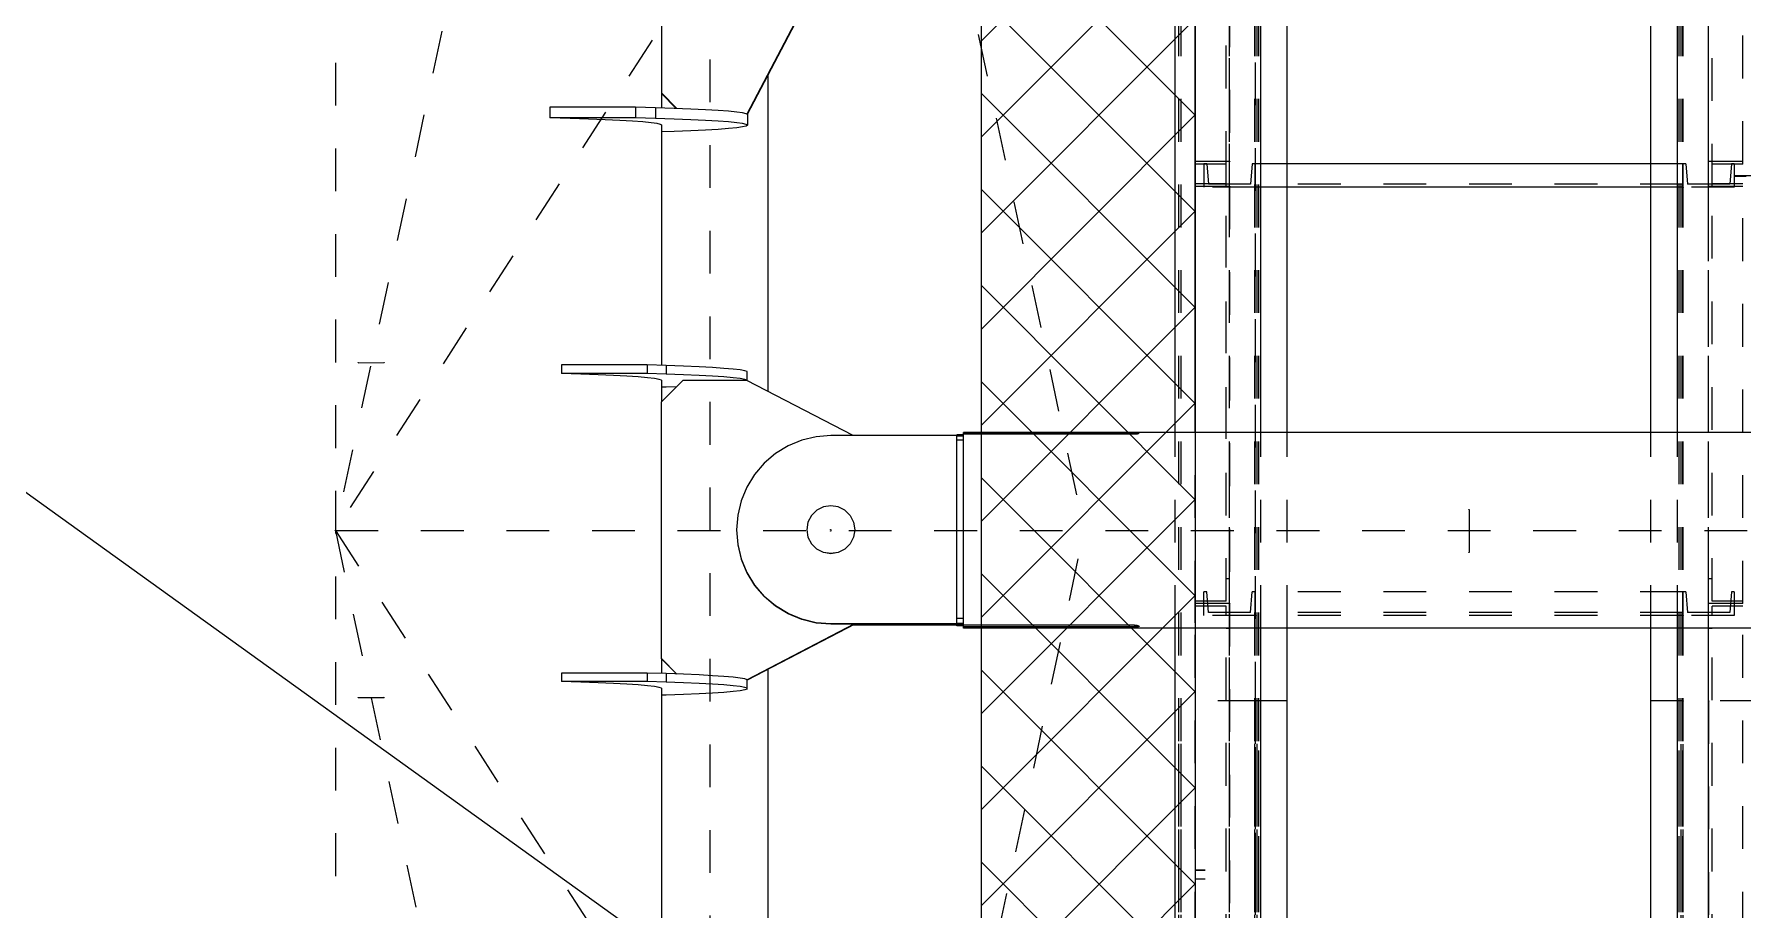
# Model space of a CAD drawing. Header units: millimetres. Extents: x 149919 to 150445, y 136651 to 136866.
# Drawn here: x 150259.509 to 150263.503, y 136765.889 to 136767.934 of the extents above; entities that cross this region are included whole.
import ezdxf

# ---------------------------------------------------------------- set-up
doc = ezdxf.new("R2010")
doc.units = ezdxf.units.MM
doc.header["$LTSCALE"] = 0.25
for name, pattern in [('CENTER', [50.800000000000004, 31.75, -6.35, 6.35, -6.35]), ('XKITLINE00', [0]), ('XKITLINE02', [4, 2, -2]), ('XKITLINE03', [6, 3, -1, 1, -1])]:
    doc.linetypes.add(name, pattern=pattern)
doc.styles.add('ROMANS', font='romans.shx')
doc.dimstyles.new('MD300', dxfattribs={"dimtxt": 2.5, "dimasz": 2.5, "dimexe": 1, "dimexo": 1, "dimgap": 0.5, "dimtad": 1, "dimdec": 1, "dimlfac": 50, "dimrnd": 0.5, "dimdsep": 46, "dimtxsty": 'ROMANS', "dimcen": 1, "dimclrd": 146, "dimclre": 146, "dimclrt": 30, "dimadec": 1, "dimazin": 2, "dimtfac": 1, "dimtdec": 1, "dimtmove": 0, "dimatfit": 1, "dimfxl": 1, "dimtolj": 1, "dimtzin": 0, "dimlwd": -1, "dimlwe": -1, "dimarcsym": 0})

# ---------------------------------------------------------------- blocks, each defined once
blk = doc.blocks.new('çatıı')
h = blk.add_hatch()
h.set_pattern_fill('ANSI37', color=1, scale=5, style=0)
h.set_pattern_definition([(45, (-68930.31457685777, -4107.689843781824), (-11.22532015133644, 11.22532015133644), []), (135, (-68930.31457685777, -4107.689843781824), (-11.22532015133644, -11.22532015133644), [])])
h.paths.add_polyline_path([(11991.00721318488, 11270.27473873128), (12041.00721318489, 11270.27473873128), (12041.00721318488, 11870.27473873128), (11991.00721318489, 11870.27473873128)])
at = {"color": 8, "linetype": 'CENTER'}
for p, q in [((11839.99536492348, 12689.51414908344), (11839.99536492348, 11020.27483408809)), ((11839.99536492692, 12460.27480711583), (12013.5500064318, 11647.04724218793)), ((12369.99528379583, 12460.274807103), (11839.99544701167, 11640.27495459179)), ((11927.49535686976, 12050.27479344741), (11839.99541697672, 11640.27487437828)), ((11927.49535686976, 12050.27479344741), (11927.49535686935, 11230.27490089062)), ((11845.36806819181, 11679.44455197145), (11851.34452539183, 11679.45862317144)), ((12104.9953467596, 11645.12992822379), (12104.9953467596, 11635.13004522376)), ((11839.99536493921, 11640.27487438228), (11927.49526887888, 11230.27493355655)), ((11839.99544701218, 11640.27495459156), (12369.99522792056, 10820.27491399605)), ((11839.99558653185, 11640.27486712662), (12369.99533115869, 11640.27486712746)), ((11955.79536476002, 11640.41067083326), (11955.79536476002, 11640.13906343328)), ((12013.58164752064, 11633.6505764627), (11839.99544999994, 10820.27488438605)), ((11845.34263021832, 11601.21005873425), (11851.31908741825, 11601.22412933425))]:
    blk.add_line(p, q, dxfattribs=at)
at = {"color": 116, "linetype": 'XKITLINE02', "true_color": 0x136734}
for p, q in [((12037.15634411009, 11231.0560854446), (12037.15568924713, 12049.63442754406)), ((12037.68834410975, 11231.05608587019), (12037.68768924737, 12049.63442796969)), ((12054.92434410943, 11231.056099659), (12054.92368924705, 12049.63444175848)), ((12055.00417438144, 11231.05635753906), (12055.00491107098, 12049.60122698691)), ((12055.45634410967, 11231.05610008459), (12055.45568924729, 12049.63444218409)), ((12055.85417438048, 11231.05635677406), (12055.85491107119, 12049.6012262219)), ((12154.13655528432, 11231.05587029393), (12154.13581859361, 12049.60098582011)), ((12154.53608517168, 11231.05602237009), (12154.53543030814, 12049.63452185339)), ((12154.98655528453, 11231.05587105893), (12154.98581859382, 12049.6009865851)), ((12155.06808517192, 11231.05602279571), (12155.06743030838, 12049.63452227898)), ((12041.00548911648, 11725.85074672216), (12041.00557425158, 11823.16998126924)), ((12048.20548725413, 11723.52201286704), (12048.20557378622, 11822.58752659018)), ((12049.00548492308, 11720.60870205948), (12049.00557425263, 11823.16997458629)), ((12160.98524221376, 11720.60870408117), (12160.98515288421, 11823.16997660803)), ((12161.78524221393, 11720.60870474947), (12161.78515335062, 11822.5875286119)), ((12168.98523801978, 11725.85074874387), (12168.9851528841, 11823.16998329094)), ((12049.00548958202, 11726.43318870365), (12041.00548958214, 11726.43319538658)), ((12048.20545028878, 11661.66862844543), (12048.20550637419, 11726.42433665811)), ((12048.20548492292, 11720.60870272777), (12048.20549002074, 11726.43318937195)), ((12049.00550637493, 11726.42433599085), (12048.20550637419, 11726.42433665811)), ((12049.00542125379, 11628.78380090588), (12049.00550637493, 11726.42433599085)), ((12160.98531003034, 11623.16997589442), (12160.9852204179, 11726.42433360962)), ((12161.78522041749, 11726.42433427686), (12160.9852204179, 11726.42433360962)), ((12168.98523755412, 11726.43319740828), (12160.98523755366, 11726.43319072537)), ((12161.78530956543, 11623.75044189601), (12161.78522041749, 11726.42433427686)), ((12048.20548911678, 11725.85074070752), (12041.00548911648, 11725.85074672216)), ((12043.68612966541, 11725.91988464305), (12043.00608486502, 11725.91988464305)), ((12043.00608486502, 11725.91988464305), (12043.00608486502, 11720.41988464304)), ((12043.00612966513, 11725.91988464305), (12043.00612966513, 11720.41988464304)), ((12043.6860848653, 11725.91988464305), (12044.0700848655, 11721.11988464302)), ((12043.68612966541, 11725.91988464305), (12044.07012966502, 11721.11988464302)), ((12054.32608486485, 11725.91988464305), (12053.94208486466, 11721.11988464302)), ((12054.32612966496, 11725.91988464305), (12053.94212966476, 11721.11988464302)), ((12055.00612966466, 11725.91988464305), (12054.32608486485, 11725.91988464305)), ((12055.00608486513, 11725.91988464305), (12055.00608486513, 11720.41988464304)), ((12055.00612966466, 11725.91988464305), (12055.00612966466, 11720.41988464304)), ((12062.50461975794, 11725.91989064286), (12055.00627996906, 11725.91988464421)), ((12055.00628436898, 11720.4198846442), (12055.00627996906, 11725.91988464421)), ((12154.98609019717, 11725.91996462805), (12147.48610990628, 11725.91995862808)), ((12154.98609459767, 11720.41996462806), (12154.98609019717, 11725.91996462805)), ((12154.98610034626, 11725.91997463256), (12154.98610034626, 11720.41997463255)), ((12155.66614514607, 11725.91997463256), (12154.98610034626, 11725.91997463256)), ((12154.98614514637, 11725.91997463256), (12154.98614514637, 11720.41997463255)), ((12155.66610034538, 11725.91997463256), (12156.05010034615, 11721.11997463259)), ((12155.66614514607, 11725.91997463256), (12156.05014514626, 11721.11997463259)), ((12168.98523801978, 11725.85074874387), (12161.78523802006, 11725.85074272924)), ((12166.30610034609, 11725.91997463256), (12165.9221003459, 11721.11997463259)), ((12166.30614514562, 11725.91997463256), (12165.922145146, 11721.11997463259)), ((12166.9861451459, 11725.91997463256), (12166.30610034609, 11725.91997463256)), ((12166.98610034579, 11725.91997463256), (12166.98610034579, 11720.41997463255)), ((12166.9861451459, 11725.91997463256), (12166.9861451459, 11720.41997463255)), ((12041.00541676261, 11623.16998494813), (12041.00550219516, 11721.2001546542)), ((12048.20550219546, 11721.20014864901), (12041.00550219516, 11721.2001546542)), ((12049.00550173112, 11720.61968264742), (12041.00550173124, 11720.61968931987)), ((12055.00612966466, 11720.41988464304), (12043.00608486502, 11720.41988464304)), ((12053.94212966476, 11721.11988464302), (12044.0700848655, 11721.11988464302)), ((12048.20541722683, 11623.75044427727), (12048.20550130372, 11720.60870272775)), ((12049.00548492308, 11720.60870205948), (12048.20548492292, 11720.60870272777)), ((12154.98609403829, 11721.11996462805), (12055.00628380902, 11721.11988464418)), ((12062.50461480854, 11720.41989064285), (12055.00628436898, 11720.4198846442)), ((12154.98609459767, 11720.41996462806), (12147.48611485685, 11720.41995862807)), ((12166.9861451459, 11720.41997463255), (12154.98610034626, 11720.41997463255)), ((12165.922145146, 11721.11997463259), (12156.05010034615, 11721.11997463259)), ((12168.98522506159, 11720.61968693861), (12160.98522506171, 11720.61968026616)), ((12161.78524221393, 11720.60870474947), (12160.98524221376, 11720.60870408117)), ((12168.98522459768, 11721.20015227294), (12161.78522459738, 11721.20014626775)), ((12168.98531003023, 11623.16998256691), (12168.98522459768, 11721.20015227294)), ((12036.30603500566, 11617.43529172858), (12036.30599846347, 11663.11447639774)), ((12056.30603500624, 11617.43529172858), (12056.30599846289, 11663.11447639774)), ((12062.50452212157, 11617.43529172858), (12062.50456323364, 11663.11447639774)), ((12147.48620754323, 11617.43529172858), (12147.48616643116, 11663.11447639774)), ((12153.68577606784, 11617.43529172858), (12153.68573952449, 11663.11447639774)), ((12041.00545028847, 11661.66862844543), (12041.00541722652, 11623.75045028246)), ((12049.00541676249, 11623.16997827568), (12049.00545033027, 11661.66862844543)), ((12049.0054214063, 11628.97463161912), (12048.20542140672, 11628.97463228636)), ((12161.78530538612, 11628.9746299051), (12160.98530538654, 11628.97462923788)), ((12048.20541722683, 11623.75044427727), (12041.00541722652, 11623.75045028246)), ((12049.00541676249, 11623.16997827568), (12041.00541676261, 11623.16998494813)), ((12041.00557029812, 11618.65213162206), (12041.00557425158, 11623.16998126924)), ((12049.00557425263, 11623.16997458631), (12041.00557425158, 11623.16998126924)), ((12048.20557378622, 11622.58752659018), (12041.00557378592, 11622.58753260482)), ((12043.68621966493, 11625.91988464305), (12043.00617486512, 11625.91988464305)), ((12043.00617486512, 11620.41988464304), (12043.00617486512, 11625.91988464305)), ((12043.00621966523, 11620.41988464304), (12043.00621966523, 11625.91988464305)), ((12044.07017486502, 11621.11988464303), (12043.6861748654, 11625.91988464305)), ((12044.07021966513, 11621.11988464303), (12043.68621966493, 11625.91988464305)), ((12048.20548492292, 11520.60870272777), (12048.20557378622, 11622.58752659018)), ((12049.00548492308, 11520.60870205948), (12049.00557425263, 11623.16997458631)), ((12053.94217486476, 11621.11988464303), (12054.32617486495, 11625.91988464305)), ((12053.94221966487, 11621.11988464303), (12054.32621966448, 11625.91988464305)), ((12055.00621966476, 11625.91988464305), (12054.32617486495, 11625.91988464305)), ((12055.00617486465, 11620.41988464304), (12055.00617486465, 11625.91988464305)), ((12055.00621966476, 11620.41988464304), (12055.00621966476, 11625.91988464305)), ((12154.98618019727, 11625.91996462805), (12055.00636996859, 11625.91988464418)), ((12055.00637436908, 11620.4198846442), (12055.00636996859, 11625.91988464418)), ((12154.98618459719, 11620.41996462806), (12154.98618019727, 11625.91996462805)), ((12154.98619034636, 11625.91997463256), (12154.98619034636, 11620.41997463255)), ((12155.66623514617, 11625.91997463256), (12154.98619034636, 11625.91997463256)), ((12154.98623514647, 11625.91997463256), (12154.98623514647, 11620.41997463255)), ((12155.66619034548, 11625.91997463256), (12156.05019034626, 11621.11997463255)), ((12155.66623514617, 11625.91997463256), (12156.05023514637, 11621.11997463255)), ((12168.9851528841, 11623.16998329094), (12160.98515288421, 11623.16997660801)), ((12160.98524221376, 11520.60870408117), (12160.98515288421, 11623.16997660801)), ((12168.98531003023, 11623.16998256691), (12160.98531003034, 11623.16997589442)), ((12168.98515335034, 11622.58753462651), (12161.78515335062, 11622.58752861188)), ((12161.78524221393, 11520.60870474945), (12161.78515335062, 11622.58752861188)), ((12168.98530956515, 11623.75044790124), (12161.78530956543, 11623.75044189601)), ((12166.30619034619, 11625.91997463256), (12165.922190346, 11621.11997463255)), ((12166.30623514572, 11625.91997463256), (12165.92223514611, 11621.11997463255)), ((12166.986235146, 11625.91997463256), (12166.30619034619, 11625.91997463256)), ((12166.9861903459, 11625.91997463256), (12166.9861903459, 11620.41997463255)), ((12166.986235146, 11625.91997463256), (12166.986235146, 11620.41997463255)), ((12168.98523801978, 11525.85074874385), (12168.9851528841, 11623.16998329094)), ((12041.00548911648, 11525.85074672216), (12041.00557029812, 11618.65213162206)), ((12055.00621966476, 11620.41988464304), (12043.00617486512, 11620.41988464304)), ((12053.94221966487, 11621.11988464303), (12044.07017486502, 11621.11988464303)), ((12154.98618403781, 11621.11996462805), (12055.00637380854, 11621.1198846442)), ((12154.98618459719, 11620.41996462806), (12055.00637436908, 11620.4198846442)), ((12166.986235146, 11620.41997463255), (12154.98619034636, 11620.41997463255)), ((12165.92223514611, 11621.11997463255), (12156.05019034626, 11621.11997463255)), ((12049.00556959194, 11617.34548794213), (12048.20556959236, 11617.34548861041)), ((12161.78515754448, 11617.34549063211), (12160.98515754374, 11617.34548996383)), ((12056.30584842624, 11600.43816581136), (12036.30584842566, 11600.43814581135)), ((12036.30662844382, 10820.41986757337), (12036.30584842566, 11600.43814581135)), ((12037.15662844403, 10820.41986842335), (12037.15584842587, 11600.43814666135)), ((12037.68862844427, 10820.41986895538), (12037.68784842611, 11600.43814719335)), ((12054.92462844396, 10820.41988619136), (12054.92384842579, 11600.43816442936)), ((12055.00092801271, 10058.8290313767), (12055.00663196767, 11600.43824268114)), ((12062.50663196767, 11600.43821493115), (12055.00663196767, 11600.43824268114)), ((12055.4566284442, 10820.41988672334), (12055.45584842603, 11600.43816496135)), ((12055.85092801292, 10058.82902823171), (12055.8566319673, 11600.43823953615)), ((12056.30662844441, 10820.41988757336), (12056.30584842624, 11600.43816581136)), ((12062.50092801329, 10058.82900362669), (12062.50663196767, 11600.43821493115)), ((12154.98609662737, 11600.43824251325), (12147.48609662795, 11600.43823501325)), ((12147.4876382369, 10058.82902372491), (12147.48609662795, 11600.43823501325)), ((12173.68681526784, 11600.43808254792), (12153.68681526842, 11600.43808254792)), ((12153.68681526842, 10060.35547160047), (12153.68681526842, 11600.43808254792)), ((12154.13763823669, 10058.82903037489), (12154.13609662774, 11600.43824166327)), ((12154.53681526805, 10060.35547160047), (12154.53681526805, 11600.43808254792)), ((12154.98763823748, 10058.82903122491), (12154.98609662737, 11600.43824251325)), ((12155.0688152677, 10060.35547160047), (12155.0688152677, 11600.43808254792))]:
    blk.add_line(p, q, dxfattribs=at)
at = {"color": 1, "linetype": 'XKITLINE03'}
for p, q in [((12049.00634410948, 11231.05609492461), (12049.00568924827, 12049.63443702458)), ((12055.00491107098, 12049.60122698691), (12055.00417438144, 11231.05635753839)), ((12154.98655528453, 11231.05587105893), (12154.98581859499, 12049.60098658576)), ((12160.98608517187, 11231.05602753009), (12160.98543030891, 12049.63452701392)), ((12049.00557425263, 11823.16997458629), (12049.00548958319, 11726.43318870385)), ((12160.98523755366, 11726.43319072533), (12160.98515288421, 11823.16997660783)), ((12049.00550173112, 11720.61968264742), (12049.00541676249, 11623.16997827557)), ((12055.00608486513, 11720.41988464304), (12055.00612966466, 11720.41988464304)), ((12154.98609459767, 11720.41996462806), (12055.00628436898, 11720.41988464402)), ((12154.98610034626, 11720.41997463255), (12154.98614514637, 11720.41997463255)), ((12160.98531003034, 11623.16997589442), (12160.98522506171, 11720.61968026616)), ((12049.00557425263, 11623.16997458631), (12049.00548958319, 11526.43318870365)), ((12160.98523755366, 11526.43319072535), (12160.98515288421, 11623.16997660801)), ((12055.00617486465, 11620.41988464304), (12055.00621966476, 11620.41988464304)), ((12154.98618459719, 11620.41996462806), (12055.00637436908, 11620.41988464411)), ((12154.98619034636, 11620.41997463255), (12154.98623514647, 11620.41997463255)), ((12049.00662844401, 10820.41988027335), (12049.00584842585, 11600.43815851136)), ((12055.00663196767, 11600.43824268114), (12055.00092801446, 10058.82903137805)), ((12154.98763823748, 10058.82903122491), (12154.98609662737, 11600.43824251201)), ((12160.98681526765, 11600.43808254792), (12160.98681526765, 10060.35547160047))]:
    blk.add_line(p, q, dxfattribs=at)
at = {"color": 7, "linetype": 'XKITLINE00'}
for p, q in [((12147.48616643116, 11663.11447639774), (12147.48581859324, 12049.60097983509)), ((12153.68573952449, 11663.11447639774), (12153.68543030909, 12049.6345211734)), ((12062.50456323364, 11663.11447639774), (12062.50481463136, 11942.4459585106)), ((12056.30599846289, 11663.11447639774), (12056.3057826708, 11932.85500217215)), ((12036.30599846347, 11663.11447639774), (12036.30580742477, 11901.91164028165)), ((12041.00721318488, 11663.1144594612), (12041.00721318488, 11870.27473873128)), ((12147.48610990628, 11725.91995862808), (12062.50461975794, 11725.91989064286)), ((12147.48611485685, 11720.41995862807), (12062.50461480854, 11720.41989064285)), ((12036.30622605426, 11378.62471025501), (12036.30603500566, 11617.43529172858)), ((12056.3062508094, 11347.68126140553), (12056.30603500624, 11617.43529172858)), ((12062.50427071279, 11338.09186768211), (12062.50452212157, 11617.43529172858)), ((12147.48655528395, 11231.05586430895), (12147.48620754323, 11617.43529172858)), ((12153.68608517147, 11231.0560216901), (12153.68577606784, 11617.43529172858))]:
    blk.add_line(p, q, dxfattribs=at)
at = {"color": 8, "linetype": 'XKITLINE00'}
for p, q in [((11916.19552507259, 11837.43650653373), (11916.19493607256, 11742.47977663043)), ((11968.39265123744, 11799.03955395753), (11936.19490507218, 11737.48193001297)), ((11968.82740985965, 11799.71986141488), (11936.25070329093, 11737.43771775125)), ((11941.09179730632, 11746.69321791417), (11941.09179730632, 11672.77242935246)), ((11919.68608027493, 11738.83928583791), (11916.19493513704, 11742.3288841266)), ((11916.19493607256, 11742.47977663043), (11916.19493560644, 11742.40459535609)), ((11919.84341932239, 11738.83290994282), (11916.19493607256, 11742.47977663043)), ((11916.19536492349, 11742.40390249926), (11916.19536492349, 11738.96132341015)), ((11890.14718926606, 11739.14203545114), (11890.14717377312, 11736.6431741379)), ((11910.14718926569, 11739.14191145113), (11890.14718926606, 11739.14203545114)), ((11910.14718926569, 11739.14191145113), (11910.14717377274, 11736.64305013789)), ((11914.86674754439, 11739.00653910657), (11910.14718926569, 11739.14191145113)), ((11914.86674754439, 11739.00653910657), (11914.86673205147, 11736.50767779332)), ((11919.1867769735, 11738.85951924796), (11914.86674754439, 11739.00653910657)), ((11923.07582080383, 11738.70192241589), (11919.1867769735, 11738.85951924796)), ((11926.50556055321, 11738.53489616828), (11923.07582080383, 11738.70192241589)), ((11929.45102221048, 11738.35965672435), (11926.50556055321, 11738.53489616828)), ((11931.89075808644, 11738.17748010855), (11929.45102221048, 11738.35965672435)), ((11933.80700298742, 11737.9896928591), (11931.89075808644, 11738.17748010855)), ((11894.86673255057, 11736.50780180168), (11890.14717377312, 11736.6431741379)), ((11910.14717377274, 11736.64305013789), (11890.14717377312, 11736.6431741379)), ((11899.18676245735, 11736.36078194896), (11894.86673255057, 11736.50780180168)), ((11903.0758067343, 11736.20318512048), (11899.18676245735, 11736.36078194896)), ((11906.50554689014, 11736.03615887441), (11903.0758067343, 11736.20318512048)), ((11909.4510089057, 11735.86091943016), (11906.50554689014, 11736.03615887441)), ((11911.89074508467, 11735.67874281249), (11909.4510089057, 11735.86091943016)), ((11914.86673205147, 11736.50767779332), (11910.14717377274, 11736.64305013789)), ((11913.80699022756, 11735.49095555988), (11911.89074508467, 11735.67874281249)), ((11915.18579099065, 11735.29892506528), (11913.80699022756, 11735.49095555988)), ((11919.18676148057, 11736.36065793472), (11914.86673205147, 11736.50767779332)), ((11916.01710748898, 11735.10404961923), (11915.18579099065, 11735.29892506528)), ((11916.29488640265, 11734.90774822811), (11916.01710748898, 11735.10404961923)), ((11916.19536492349, 11734.97807827783), (11916.19536492349, 11678.81306510192)), ((11916.29488640265, 11734.90774822811), (11916.19536492349, 11734.83742002874)), ((11923.0758053109, 11736.20306110265), (11919.18676148057, 11736.36065793472)), ((11926.50554506027, 11736.03603485504), (11923.0758053109, 11736.20306110265)), ((11929.45100671753, 11735.8607954111), (11926.50554506027, 11736.03603485504)), ((11931.8907330335, 11734.13668427234), (11929.45099489874, 11733.95453790929)), ((11931.8907425935, 11735.6786187953), (11929.45100671753, 11735.8607954111)), ((11933.80698026292, 11734.32444776034), (11931.8907330335, 11734.13668427234)), ((11933.80698749449, 11735.49083154585), (11931.8907425935, 11735.6786187953)), ((11935.18578323095, 11734.51646115367), (11933.80698026292, 11734.32444776034)), ((11935.18578808146, 11735.29880105538), (11933.80698749449, 11735.49083154585)), ((11935.18580357439, 11737.79766236862), (11933.80700298742, 11737.9896928591)), ((11936.01710203863, 11734.7113262866), (11935.18578323095, 11734.51646115367)), ((11936.01710447273, 11735.10392561412), (11935.18578808146, 11735.29880105538)), ((11936.01711996568, 11737.60278692736), (11935.18580357439, 11737.79766236862)), ((11936.29488335052, 11734.90762422812), (11936.01710203863, 11734.7113262866)), ((11936.29488335052, 11734.90762422812), (11936.01710447273, 11735.10392561412)), ((11936.18813659011, 11737.48193252449), (11936.01711996568, 11737.60278692736)), ((11936.19490507218, 11737.48193001297), (11936.18813659009, 11737.48193005493)), ((11936.19490507218, 11737.48193001297), (11936.19490504253, 11737.47714691014)), ((11936.29489884345, 11737.40648554136), (11936.19490633423, 11737.47714846689)), ((11936.29489884345, 11737.40648554136), (11936.29488335052, 11734.90762422812)), ((11919.18674346426, 11733.45480266236), (11916.19536492349, 11733.35303677661)), ((11923.0757892485, 11733.61235127027), (11919.18674346426, 11733.45480266236)), ((11926.50553106872, 11733.77933498909), (11923.0757892485, 11733.61235127027)), ((11929.45099489874, 11733.95453790929), (11926.50553106872, 11733.77933498909)), ((12169.75277426266, 11722.97045265019), (12166.98758742153, 11722.97637779879)), ((12167.01347716363, 11723.1145816554), (12166.98758753214, 11723.11463713082)), ((12173.13331546818, 11723.1043671206), (12167.01347716363, 11723.1145816554)), ((12167.01347716363, 11723.1145816554), (12167.01347716084, 11722.97632232314)), ((11912.87790034426, 11678.91783749232), (11892.87790034426, 11678.91783749232)), ((11892.87790034426, 11678.91783749232), (11892.87790034426, 11676.91874844773)), ((11917.34337594148, 11678.77680854041), (11912.87790034426, 11678.91783749232)), ((11912.87790034426, 11678.91783749232), (11912.87790034426, 11676.91874844773)), ((11921.39728971669, 11678.62487934581), (11917.34337594148, 11678.77680854041)), ((11917.34337594148, 11678.77680854041), (11917.34337594148, 11676.77771949581)), ((11925.01054711104, 11678.46314029013), (11921.39728971669, 11678.62487934581)), ((11928.15721611516, 11678.29275215938), (11925.01054711104, 11678.46314029013)), ((11930.81471338078, 11678.11493781321), (11928.15721611516, 11678.29275215938)), ((11897.34337700818, 11676.77771951237), (11892.87790034426, 11676.91874844773)), ((11912.87790034426, 11676.91874844773), (11892.87790034426, 11676.91874844773)), ((11901.39729179318, 11676.62579032915), (11897.34337700818, 11676.77771951237)), ((11905.01055011954, 11676.46405128005), (11901.39729179318, 11676.62579032915)), ((11908.15721995915, 11676.29366315161), (11905.01055011954, 11676.46405128005)), ((11910.81471794721, 11676.11584880401), (11908.15721995915, 11676.29366315161)), ((11912.9639714611, 11675.93188439474), (11910.81471794721, 11676.11584880401)), ((11917.34337594148, 11676.77771949581), (11912.87790034426, 11676.91874844773)), ((11914.58955550271, 11675.74309021971), (11912.9639714611, 11675.93188439474)), ((11915.67980340248, 11675.55082123764), (11914.58955550271, 11675.74309021971)), ((11916.22689054987, 11675.35645734564), (11915.67980340248, 11675.55082123764)), ((11916.19536492349, 11675.36765746881), (11916.19536492349, 11670.32156016398)), ((11921.19536476002, 11675.3192826121), (11916.19536476002, 11670.3215600006)), ((11916.22689054987, 11675.16139347576), (11916.19536492349, 11675.15019335257)), ((11916.22689054987, 11675.35645734564), (11916.22689054987, 11675.16139347576)), ((11921.39728971669, 11676.62579030122), (11917.34337594148, 11676.77771949581)), ((11936.19536476002, 11675.3192826121), (11921.19536476002, 11675.3192826121)), ((11925.01054711104, 11676.46405124553), (11921.39728971669, 11676.62579030122)), ((11928.15721611516, 11676.29366311478), (11925.01054711104, 11676.46405124553)), ((11930.81471338078, 11676.1158487686), (11928.15721611516, 11676.29366311478)), ((11932.96396629935, 11677.93097340847), (11930.81471338078, 11678.11493781321)), ((11932.96396629935, 11675.93188436388), (11930.81471338078, 11676.1158487686)), ((11934.58954988429, 11677.74217924047), (11932.96396629935, 11677.93097340847)), ((11934.58954988429, 11675.74309019587), (11932.96396629935, 11675.93188436388)), ((11935.67979747472, 11677.54991026721), (11934.58954988429, 11677.74217924047)), ((11935.67979747472, 11675.55082122261), (11934.58954988429, 11675.74309019587)), ((11936.22688446593, 11677.3555463851), (11935.67979747472, 11677.54991026721)), ((11936.22688446593, 11675.3564573405), (11935.67979747472, 11675.55082122261)), ((11961.03197886384, 11662.40065032403), (11936.19536476002, 11675.3192826121)), ((11936.22688446593, 11675.30288780528), (11936.22688446593, 11677.3555463851)), ((11917.34337594148, 11673.74013132558), (11916.19536492349, 11673.70387476407)), ((11916.19536476002, 11610.28853747853), (11916.19536476002, 11670.3215600006)), ((11919.70400383233, 11673.82860096605), (11917.34337594148, 11673.74013132558)), ((11955.79536476004, 11662.40065032403), (11952.35380652915, 11662.12991718622)), ((11986.79536476003, 11662.40065032403), (11955.79536476004, 11662.40065032403)), ((11985.29536476002, 11662.40065032403), (11985.29536476002, 11662.61838815708)), ((11986.79536476003, 11662.61838815708), (11985.29536476002, 11662.61838815708)), ((11986.79536476003, 11662.55687398595), (11985.29536476002, 11662.55687398595)), ((11986.79536476003, 11662.27441002989), (11985.29536476004, 11662.27441002989)), ((11985.29536476004, 11621.31888363494), (11985.29536476004, 11662.27441002989)), ((11986.79536475996, 11661.97291410631), (11986.79536475996, 11663.11445946119)), ((12223.19536476486, 11663.11445946119), (11986.79536475996, 11663.11445946119)), ((12026.79536476003, 11662.97701135476), (11986.79536475996, 11662.97701112579)), ((12026.79536476003, 11662.73699396041), (11986.79536475996, 11662.73699301025)), ((12026.79536476003, 11662.97701135476), (12026.79536476003, 11662.73699396041)), ((12027.10527057255, 11662.97445952587), (12026.79536476003, 11662.97701135476)), ((12027.10527057255, 11662.74758304733), (12026.79536476003, 11662.73699396041)), ((12027.10527057255, 11662.97445952587), (12027.10527057255, 11662.74758304733)), ((12027.39006965922, 11662.96701076965), (12027.10527057255, 11662.97445952587)), ((12027.39006965922, 11662.7784924285), (12027.10527057255, 11662.74758304733)), ((12027.62668929182, 11662.95526854003), (12027.39006965922, 11662.96701076965)), ((12027.62668929182, 11662.82721800972), (12027.39006965922, 11662.7784924285)), ((12027.79595995492, 11662.94018412264), (12027.62668929182, 11662.95526854003)), ((12027.79595995383, 11662.88721922176), (12027.62668929182, 11662.82721800972)), ((12027.88416834609, 11662.92297956723), (12027.79595995492, 11662.94018412264)), ((12027.88416834609, 11662.92297956723), (12027.88416834609, 11662.90504868458)), ((11942.86408920961, 11658.20093794728), (11940.23901557393, 11655.95993444938)), ((11945.80757376577, 11660.00388602632), (11942.86408920961, 11658.20093794728)), ((11948.99699088378, 11661.32438412117), (11945.80757376577, 11660.00388602632)), ((11952.35380652915, 11662.12991718622), (11948.99699088378, 11661.32438412117)), ((11986.79536476003, 11661.36309740825), (11985.29536476004, 11661.36309740825)), ((11986.79536475996, 11617.43527479205), (11986.79536475996, 11661.97291410631)), ((11940.23901557393, 11655.95993444938), (11937.9969908838, 11653.33605647622)), ((11936.19322122789, 11650.39391261162), (11934.87212140154, 11647.20594820198)), ((11937.9969908838, 11653.33605647622), (11936.19322122789, 11650.39391261162)), ((11934.87212140154, 11647.20594820198), (11934.06622126694, 11643.85066151128)), ((11934.06622126694, 11643.85066151128), (11933.79536476004, 11640.41067083341)), ((11951.26486959153, 11643.72491187742), (11950.46944826877, 11642.16452068034)), ((11952.50376734718, 11644.96324534279), (11951.26486959153, 11643.72491187742)), ((11954.06486959152, 11645.75830436887), (11952.50376734718, 11644.96324534279)), ((11955.79536476002, 11646.03226303869), (11954.06486959152, 11645.75830436887)), ((11957.52585992853, 11645.75830436887), (11955.79536476002, 11646.03226303869)), ((11959.08696217287, 11644.96324534279), (11957.52585992853, 11645.75830436887)), ((11960.32585992852, 11643.72491187742), (11959.08696217287, 11644.96324534279)), ((11960.32585992852, 11643.72491187742), (11961.12128125128, 11642.16452068034)), ((11933.79536476004, 11640.41067083341), (11934.06622126694, 11636.97068015556)), ((11950.46944826877, 11642.16452068034), (11950.19536476003, 11640.4348137138)), ((11950.19536476003, 11640.4348137138), (11950.46944826877, 11638.70510674726)), ((11950.46944826877, 11638.70510674726), (11951.26486959153, 11637.14471555018)), ((11950.46944826877, 11638.68096386673), (11951.26486959153, 11637.12057266965)), ((11961.12128125128, 11638.70510674726), (11960.32585992852, 11637.14471555018)), ((11961.12128125128, 11638.68096386673), (11960.32585992852, 11637.12057266965)), ((11961.12128125128, 11642.16452068034), (11961.39536476002, 11640.4348137138)), ((11961.39536476002, 11640.4348137138), (11961.12128125128, 11638.70510674726)), ((11934.06622126694, 11636.97068015556), (11934.87212140154, 11633.61539346486)), ((11934.06622126694, 11636.91032295421), (11934.87212140154, 11633.55503626351)), ((11952.50376734718, 11635.90638208482), (11951.26486959153, 11637.14471555018)), ((11952.50376734718, 11635.88223920428), (11951.26486959153, 11637.12057266965)), ((11954.06486959152, 11635.11132305874), (11952.50376734718, 11635.90638208482)), ((11954.06486959152, 11635.08718017821), (11952.50376734718, 11635.88223920428)), ((11955.79536476002, 11634.83736438892), (11954.06486959152, 11635.11132305874)), ((11955.79536476002, 11634.81322150838), (11954.06486959152, 11635.08718017821)), ((11957.52585992853, 11635.11132305874), (11955.79536476002, 11634.83736438892)), ((11957.52585992853, 11635.08718017821), (11955.79536476002, 11634.81322150838)), ((11955.79536476002, 11634.83736438892), (11955.79536476002, 11634.81322150838)), ((11959.08696217287, 11635.90638208482), (11957.52585992853, 11635.11132305874)), ((11959.08696217287, 11635.88223920428), (11957.52585992853, 11635.08718017821)), ((11960.32585992852, 11637.14471555018), (11959.08696217287, 11635.90638208482)), ((11960.32585992852, 11637.12057266965), (11959.08696217287, 11635.88223920428)), ((11934.87212140154, 11633.61539346486), (11936.19322122789, 11630.42742905521)), ((11934.87212140154, 11633.55503626351), (11936.19322122789, 11630.36707185387)), ((11936.19322122789, 11630.42742905521), (11937.9969908838, 11627.48528519062)), ((11936.19322122789, 11630.36707185387), (11937.9969908838, 11627.42492798927)), ((11937.9969908838, 11627.48528519062), (11940.23901557393, 11624.86140721745)), ((11937.9969908838, 11627.42492798927), (11940.23901557393, 11624.8010500161)), ((11942.86408920961, 11622.62040371956), (11940.23901557393, 11624.86140721745)), ((11942.86408920961, 11622.56004651821), (11940.23901557393, 11624.8010500161)), ((11945.80757376577, 11620.81745564051), (11942.86408920961, 11622.62040371956)), ((11945.80757376577, 11620.75709843916), (11942.86408920961, 11622.56004651821)), ((11961.43812124606, 11618.36033414146), (11936.22688691095, 11605.24684772371)), ((11961.17703286181, 11618.34524484112), (11936.22688691058, 11605.36756212622)), ((11948.99699088378, 11619.49695754567), (11945.80757376577, 11620.81745564051)), ((11948.99699088378, 11619.43660034432), (11945.80757376577, 11620.75709843916)), ((11952.35380652915, 11618.69142448061), (11948.99699088378, 11619.49695754567)), ((11952.35380652915, 11618.63106727926), (11948.99699088378, 11619.43660034432)), ((11952.35380652915, 11618.69142448061), (11952.35380652915, 11618.63106727926)), ((11955.79536476004, 11618.4206913428), (11952.35380652915, 11618.69142448061)), ((11955.79536476004, 11618.36033414146), (11952.35380652915, 11618.63106727926)), ((11955.79536476004, 11618.4206913428), (11955.79536476004, 11618.36033414146)), ((11986.79536476003, 11618.4206913428), (11955.79536476004, 11618.4206913428)), ((11986.79536475996, 11618.36033414146), (11955.79536476004, 11618.36033414146)), ((11985.29536476004, 11618.55263199326), (11985.29536476004, 11621.31888363494)), ((11986.79536476003, 11619.67123132488), (11985.29536476004, 11619.67123132488)), ((11986.79536476003, 11618.55263199326), (11985.29536476004, 11618.55263199326)), ((11985.29536476002, 11617.9350446123), (11985.29536476002, 11618.3573125711)), ((11985.29536476002, 11618.14908393674), (11961.03198375943, 11618.14908393674)), ((11985.29536476002, 11618.20944113809), (11961.14802304133, 11618.20944113809)), ((11986.79536476003, 11618.1365914632), (11985.29536476002, 11618.1365914632)), ((11986.79536476003, 11618.00352315077), (11985.29536476002, 11618.00352315077)), ((12026.79536476003, 11618.09038299062), (11986.79536475996, 11618.0903841821)), ((12026.79536476003, 11617.71757975331), (11986.79536475996, 11617.71758022361)), ((12223.19536476486, 11617.43527479205), (11986.79536475996, 11617.43527479205)), ((12026.79536476003, 11618.09038299062), (12026.79536476003, 11617.71757975331)), ((12027.10527057255, 11618.07710452201), (12026.79536476003, 11618.09038299062)), ((12027.10527057255, 11617.72282096015), (12026.79536476003, 11617.71757975331)), ((12027.10527057255, 11618.07710452201), (12027.10527057255, 11617.72282096015)), ((12027.39006965922, 11618.0383448772), (12027.10527057255, 11618.07710452201)), ((12027.39006965922, 11617.73811997656), (12027.10527057255, 11617.72282096015)), ((12027.62668929182, 11617.97724413211), (12027.39006965922, 11618.0383448772)), ((12027.62668929182, 11617.76223736721), (12027.39006965922, 11617.73811997656)), ((12027.79595995383, 11617.90200400831), (12027.62668929182, 11617.97724413211)), ((12027.79595995492, 11617.79321928454), (12027.62668929182, 11617.76223736721)), ((12027.88416834609, 11617.86538403629), (12027.79595995383, 11617.90200400831)), ((12027.88416834609, 11617.82855575787), (12027.79595995492, 11617.79321928454)), ((12027.88416834609, 11617.86538403629), (12027.88416834609, 11617.82855575787)), ((11919.82947772797, 11606.71643095201), (11916.19536476002, 11610.34888866256)), ((11916.19536492349, 11610.28853721473), (11916.19536492349, 11606.84585952937)), ((11912.87790065507, 11606.95063188656), (11892.87790033624, 11606.95063188656)), ((11892.87790033624, 11606.95063188656), (11892.87790034228, 11604.95154284195)), ((11917.34337663898, 11606.80960295393), (11912.87790065507, 11606.95063188656)), ((11912.87790065507, 11606.95063188656), (11912.87790066111, 11604.95154284195)), ((11919.70400376732, 11606.72113335939), (11916.19536476002, 11610.22817425986)), ((11921.39729077849, 11606.65767377548), (11917.34337663898, 11606.80960295393)), ((11917.34337663898, 11606.80960295393), (11917.34337664502, 11604.81051390933)), ((11925.01054850705, 11606.49593473285), (11921.39729077849, 11606.65767377548)), ((11928.15721780837, 11606.3255466122), (11925.01054850705, 11606.49593473285)), ((11930.81471532812, 11606.14773227327), (11928.15721780837, 11606.3255466122)), ((11941.09179730632, 11607.77730440605), (11941.09179730632, 11533.05807031827)), ((11897.34337663425, 11604.8105139143), (11892.87790034228, 11604.95154284195)), ((11912.87790066111, 11604.95154284195), (11892.87790034228, 11604.95154284195)), ((11901.39729106718, 11604.65858473934), (11897.34337663425, 11604.8105139143)), ((11905.01054906863, 11604.49684569885), (11901.39729106718, 11604.65858473934)), ((11908.15721861701, 11604.3264575791), (11905.01054906863, 11604.49684569885)), ((11910.8147163533, 11604.14864324001), (11908.15721861701, 11604.3264575791)), ((11912.96396965975, 11603.96467883881), (11910.8147163533, 11604.14864324001)), ((11917.34337664502, 11604.81051390933), (11912.87790066111, 11604.95154284195)), ((11914.58955354235, 11603.77588467114), (11912.96396965975, 11603.96467883881)), ((11915.67980133447, 11603.58361569544), (11914.58955354235, 11603.77588467114)), ((11916.22688842766, 11603.38925180853), (11915.67980133447, 11603.58361569544)), ((11916.19536492349, 11603.40045117858), (11916.19536492349, 11546.00845524803)), ((11916.22688842795, 11603.19418794223), (11916.19536492349, 11603.18298857189)), ((11916.22688842766, 11603.38925180853), (11916.22688842795, 11603.19418794223)), ((11921.39729078453, 11604.65858473088), (11917.34337664502, 11604.81051390933)), ((11925.01054851308, 11604.49684568825), (11921.39729078453, 11604.65858473088)), ((11928.1572178144, 11604.32645756759), (11925.01054851308, 11604.49684568825)), ((11930.81471533416, 11604.14864322867), (11928.1572178144, 11604.32645756759)), ((11930.81471517212, 11602.43479648629), (11928.15721761876, 11602.25698213179)), ((11932.96396845252, 11605.96376787313), (11930.81471532812, 11606.14773227327)), ((11932.96396845856, 11603.96467882853), (11930.81471533416, 11604.14864322867)), ((11932.96396833131, 11602.61876089903), (11930.81471517212, 11602.43479648629)), ((11934.58955219088, 11605.77497370726), (11932.96396845252, 11605.96376787313)), ((11934.58955219691, 11603.77588466265), (11932.96396845856, 11603.96467882853)), ((11934.58955210536, 11602.80755507443), (11932.96396833131, 11602.61876089903)), ((11935.67979987914, 11605.5827047339), (11934.58955219088, 11605.77497370726)), ((11935.67979988518, 11603.58361568929), (11934.58955219691, 11603.77588466265)), ((11935.67979982997, 11602.99982405418), (11934.58955210536, 11602.80755507443)), ((11936.22688691053, 11605.38834084968), (11935.67979987914, 11605.5827047339)), ((11936.22688691657, 11603.38925180507), (11935.67979988518, 11603.58361568929)), ((11936.22688689812, 11603.19418794161), (11935.67979982997, 11602.99982405418)), ((11936.22688689812, 11603.19418794161), (11936.22688691053, 11605.38834084968)), ((11917.34337635785, 11601.77292572668), (11916.19536492349, 11601.73666915361)), ((11921.39729052609, 11601.92485492889), (11917.34337635785, 11601.77292572668)), ((11925.01054828524, 11602.08659399269), (11921.39729052609, 11601.92485492889)), ((11928.15721761876, 11602.25698213179), (11925.01054828524, 11602.08659399269)), ((12043.29242095438, 11560.91762432062), (12041.00721318489, 11560.91374659103)), ((12043.29242081579, 11560.77902633841), (12041.00721318489, 11560.77406173995)), ((12043.29241881581, 11558.77904960879), (12041.00721318489, 11558.77408501468))]:
    blk.add_line(p, q, dxfattribs=at)
blk.add_lwpolyline([(11991.00721318488, 11870.27473873128), (12041.00721318488, 11870.27473873128), (12041.00721318488, 11270.27473873128), (11991.00721318488, 11270.27473873128)], close=True)
at = {"color": 1}
blk.add_lwpolyline([(11991.00721318488, 11870.27473873128), (12041.00721318488, 11870.27473873128), (12041.00721318488, 11270.27473873128), (11991.00721318488, 11270.27473873128)], close=True, dxfattribs=at)
at = {"color": 1, "linetype": 'XKITLINE00'}
for centre in [(12049.00548958319, 11726.43318870385), (12160.98523755366, 11726.43319072533), (12049.00550173112, 11720.61968264742), (12055.00608486513, 11720.41988464304), (12055.00628436898, 11720.41988464402), (12154.98609459767, 11720.41996462806), (12154.98610034626, 11720.41997463255), (12160.98522506171, 11720.61968026616), (12049.00541676249, 11623.16997827557), (12049.00557425263, 11623.16997458631), (12160.98515288421, 11623.16997660801), (12160.98531003034, 11623.16997589442), (12055.00617486465, 11620.41988464304), (12055.00637436908, 11620.41988464411), (12154.98618459719, 11620.41996462806), (12154.98619034636, 11620.41997463255), (12049.00584842585, 11600.43815851136), (12055.00663196767, 11600.43824268114), (12154.98609662737, 11600.43824251201), (12160.98681526765, 11600.43808254792)]:
    blk.add_circle(centre, 0.05000000000109139, dxfattribs=at)
at = {"color": 8, "linetype": 'XKITLINE00'}
for centre in [(11845.36806819181, 11679.44455197145), (11851.34452539183, 11679.45862317144), (12104.9953467596, 11645.12992822379), (11839.99536493921, 11640.27487438228), (11839.99541697672, 11640.27487437828), (11839.99544701218, 11640.27495459156), (11839.99544701167, 11640.27495459179), (11839.99558653185, 11640.27486712662), (11955.79536476002, 11640.41067083326), (11955.79536476002, 11640.13906343328), (12104.9953467596, 11635.13004522376), (11845.34263021832, 11601.21005873425), (11851.31908741825, 11601.22412933425)]:
    blk.add_circle(centre, 0.05000000000109139, dxfattribs=at)
blk.add_leader([(12015.42362873922, 11470.9569754669), (11743.74250474136, 11666.29135942321)], dimstyle='MD300', override={"dimgap": 0.5, "dimtad": 0})

msp = doc.modelspace()

# ---------------------------------------------------------------- block references
at = {"xscale": 0.009999943142843078, "yscale": 0.009999943142843078, "zscale": 0.009999943142843078}
msp.add_blockref('çatıı', (150141.8140771318, 136650.3731045646), dxfattribs=at)

doc.saveas('drawing.dxf')
